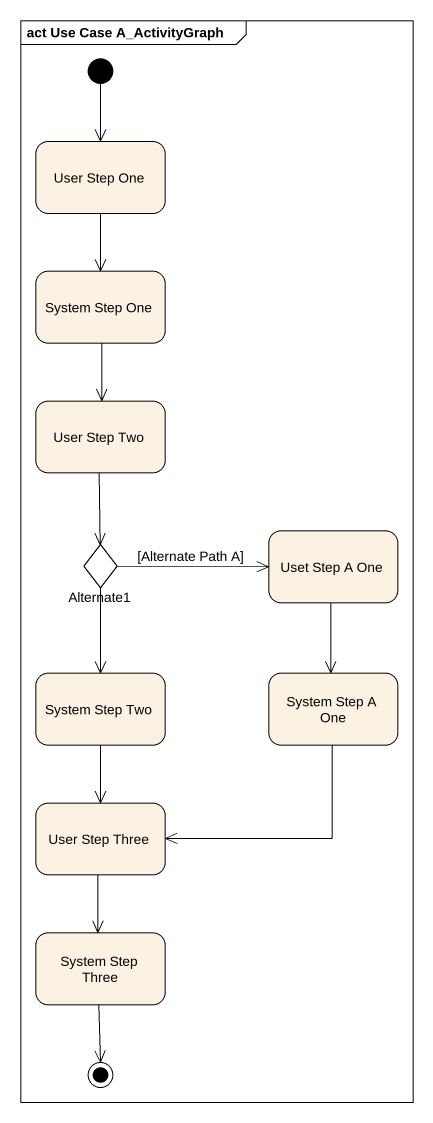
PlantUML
@startuml
mainframe act Use Case A_ActivityGraph
hide empty description
state "User Step One" as User_Step_One
state "System Step One" as System_Step_One
state "User Step Two" as User_Step_Two
state Alternate1 <<choice>>
state "Uset Step A One" as Uset_Step_A_One
state "System Step Two" as System_Step_Two
state "System Step A One" as System_Step_A_One
state "User Step Three" as User_Step_Three
state "System Step Three" as System_Step_Three
[*] --> User_Step_One
User_Step_One --> System_Step_One
System_Step_One --> User_Step_Two
User_Step_Two --> Alternate1
Alternate1 -right-> Uset_Step_A_One : [Alternate Path A]
Alternate1 --> System_Step_Two
Uset_Step_A_One --> System_Step_A_One
System_Step_Two --> User_Step_Three
System_Step_A_One -left-> User_Step_Three
User_Step_Three --> System_Step_Three
System_Step_Three --> [*]
@enduml
